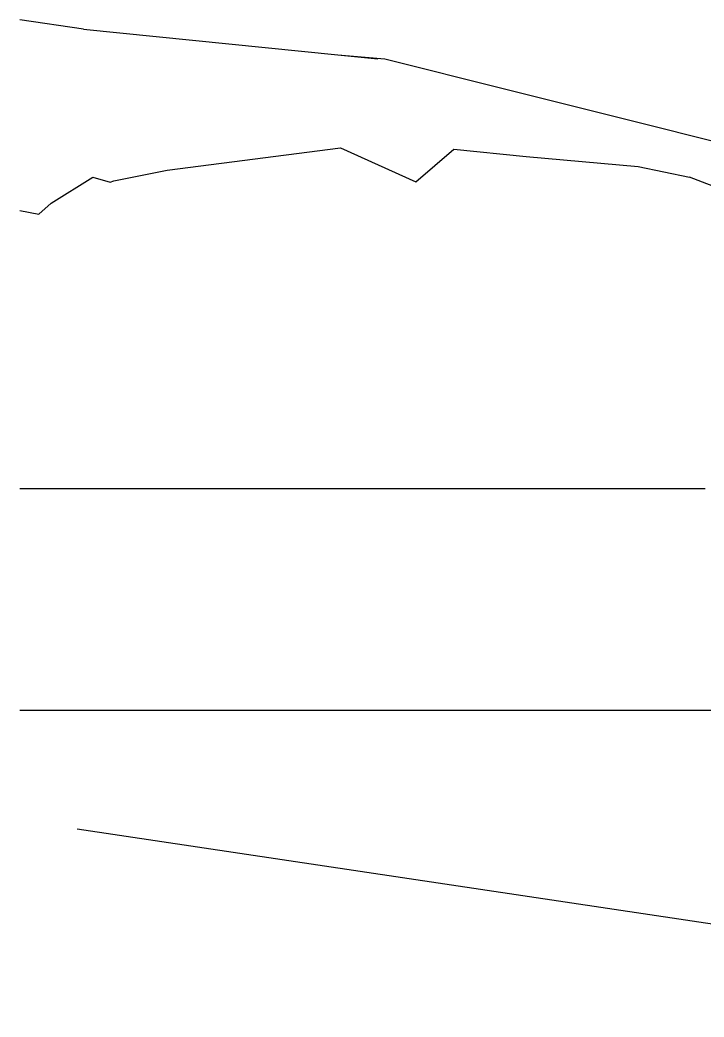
# Model space of a CAD drawing. Header units: metres. Extents: x -57 to 501, y 45 to 307.
# Drawn here: x 276.71 to 281.46, y 129.88 to 136.78 of the extents above; entities that cross this region are included whole.
import ezdxf

# ---------------------------------------------------------------- set-up
doc = ezdxf.new("R2010")
doc.units = ezdxf.units.M

msp = doc.modelspace()

# ---------------------------------------------------------------- linework, layer by layer
at = {"color": 9, "true_color": 0xc7c8ca}
for p, q in [((277.1549, 136.7213), (276.715, 136.7848)), ((277.1549, 136.7213), (278.9179, 136.5439)), ((278.9179, 136.5439), (279.2455, 136.516)), ((278.9179, 136.5439), (279.1955, 136.516)), ((279.2455, 136.516), (280.0751, 136.3081)), ((280.0751, 136.3081), (280.9235, 136.0954)), ((280.9235, 136.0954), (282.9076, 135.5982)), ((277.7352, 135.7448), (278.9364, 135.8984)), ((278.9364, 135.8984), (279.4587, 135.6632)), ((279.4587, 135.6632), (279.7237, 135.8886)), ((279.7237, 135.8886), (280.2239, 135.8376)), ((280.2239, 135.8376), (280.9997, 135.7701)), ((280.9997, 135.7701), (281.3566, 135.6943)), ((276.9319, 135.516), (277.2207, 135.6947)), ((277.2207, 135.6947), (277.3403, 135.6608)), ((277.3656, 135.6699), (277.7352, 135.7448)), ((281.8255, 135.516), (281.3566, 135.6943)), ((277.3403, 135.6608), (277.3656, 135.6699)), ((276.8456, 135.44), (276.9319, 135.516)), ((276.715, 135.4645), (276.8456, 135.44)), ((277.2841, 133.536), (276.715, 133.536)), ((277.3155, 133.536), (277.2841, 133.536)), ((277.3341, 133.536), (277.3155, 133.536)), ((278.8923, 133.536), (277.3341, 133.536)), ((278.9123, 133.536), (278.8923, 133.536)), ((281.4113, 133.536), (278.9123, 133.536)), ((281.4487, 133.536), (281.4113, 133.536)), ((281.4661, 133.536), (281.4487, 133.536)), ((277.8949, 131.9999), (276.715, 131.9999)), ((279.2982, 131.9999), (277.8949, 131.9999)), ((280.9032, 131.9999), (279.2982, 131.9999)), ((282.0549, 131.9999), (280.9032, 131.9999))]:
    msp.add_line(p, q, dxfattribs=at)
msp.add_lwpolyline([(277.1124, 131.1812), (285.8401, 129.8759)], dxfattribs=at)

doc.saveas('drawing.dxf')
